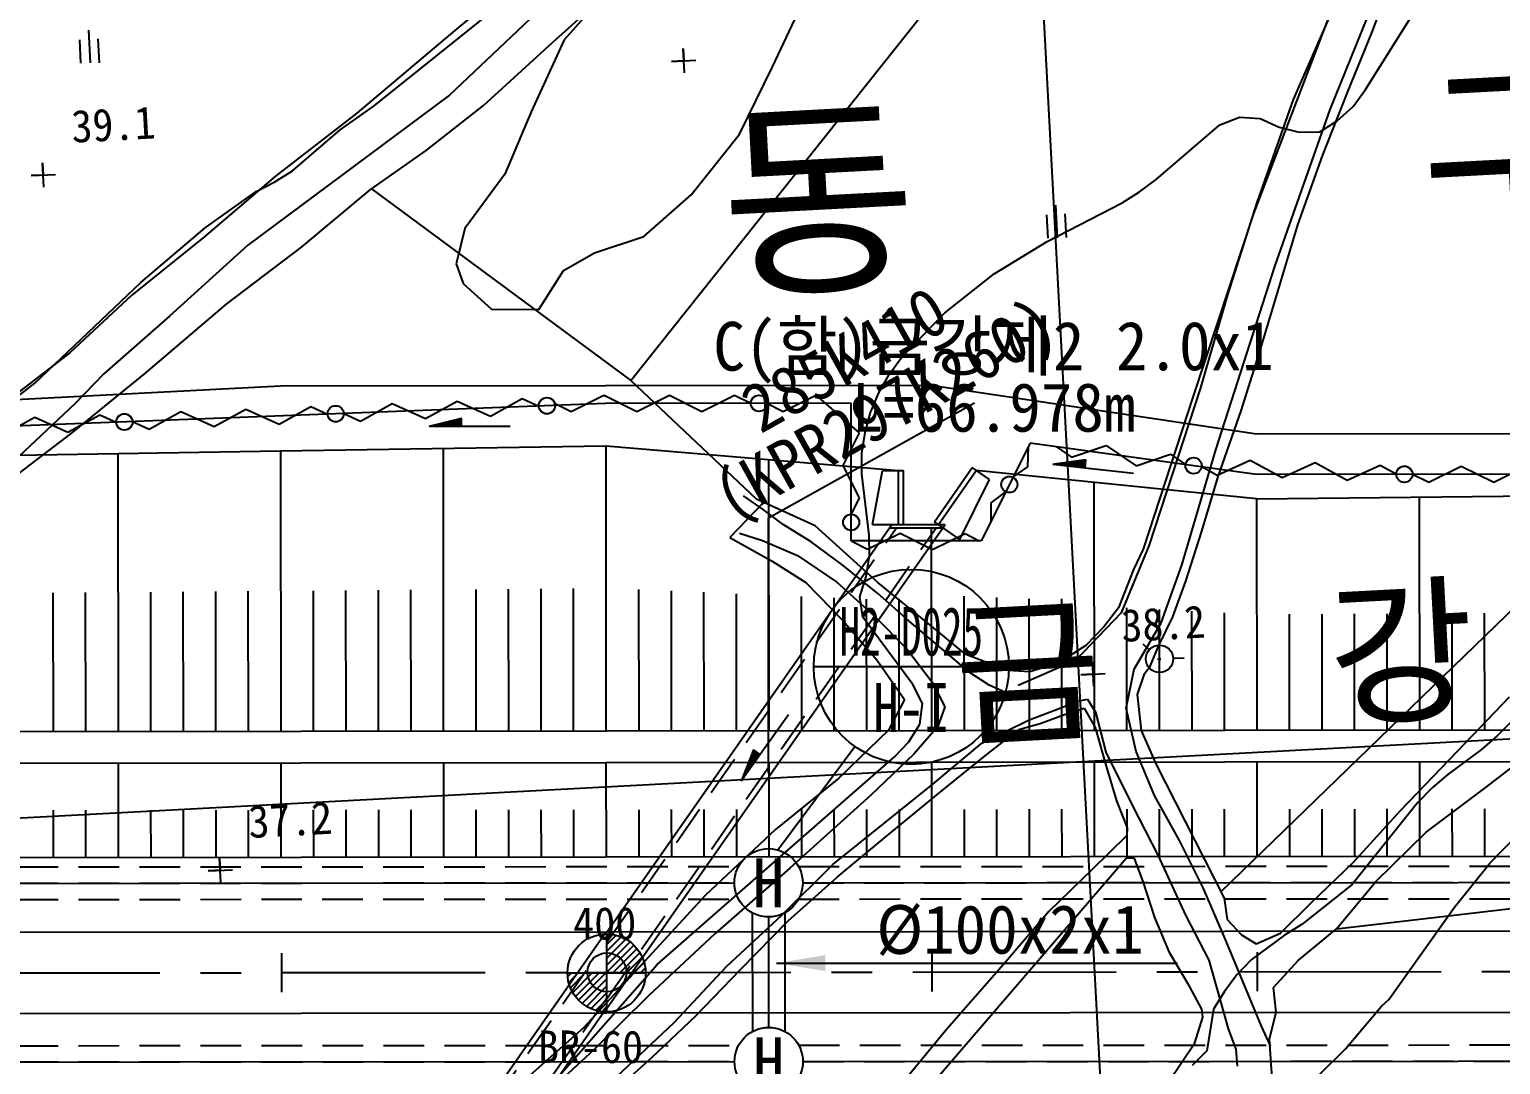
# Model space of a CAD drawing. Header units: millimetres. Extents: x 16742 to 17538, y 1103 to 1809.
# Drawn here: x 16887.5 to 16978, y 1467.8 to 1531.5 of the extents above; entities that cross this region are included whole.
import ezdxf
from ezdxf.enums import TextEntityAlignment as Align
from ezdxf.xclip import XClip

# ---------------------------------------------------------------- set-up
doc = ezdxf.new("R2010")
doc.units = ezdxf.units.MM
doc.header["$LTSCALE"] = 10
doc.header["$MEASUREMENT"] = 0
doc.header["$XCLIPFRAME"] = 2
for name, pattern in [('CENTER', [2, 1.25, -0.25, 0.25, -0.25]), ('DASHED2', [0.375, 0.25, -0.125]), ('HIDDEN', [0.375, 0.25, -0.125])]:
    doc.linetypes.add(name, pattern=pattern)
for name, color, linetype in [('TN-MANH', 4, 'Continuous'), ('TZ-BASE', 253, 'Continuous'), ('TZ-CABL', 4, 'Continuous')]:
    doc.layers.add(name, color=color, linetype=linetype)
doc.styles.add('GR', font='GulimChe.ttf')
doc.styles.get("Standard").update_dxf_attribs({"font": 'GulimChe.ttf'})
doc.linetypes.add('ZIGZAG', pattern='A,0.0001,-0.2,[131,ltypeshp.shx,S=0.2,R=0,X=-0.2,Y=0],-0.4,[131,ltypeshp.shx,S=0.2,R=180,X=0.2,Y=0],-0.2', length=0.8001)
doc.dimstyles.get("Standard").update_dxf_attribs({"dimtxt": 0.18, "dimasz": 0.18, "dimexe": 0.18, "dimexo": 0.0625, "dimgap": 0.09, "dimtad": 0, "dimtih": 1, "dimtoh": 1, "dimdec": 4, "dimzin": 0, "dimdsep": 46, "dimtxsty": 'Standard', "dimcen": 0.09, "dimadec": 0, "dimazin": 0, "dimtfac": 1, "dimtdec": 4, "dimtofl": 0, "dimtmove": 0, "dimatfit": 3, "dimfxl": 0, "dimtolj": 1, "dimtzin": 0, "dimarcsym": 0})

# ---------------------------------------------------------------- blocks, each defined once
blk = doc.blocks.new('JD-FHFGFGH4SFG5')
at = {"layer": 'TZ-BASE'}
for p, q in [((122.886, 133.434), (141.478, -216.426)), ((101.475, 36.503, 37.255), (145.791, 92.262, 37.255)), ((101.512, 64.675, 38), (90.314, 54.058, 38)), ((146.641, 54.406, 38), (152.086, 63.108, 38)), ((101.729, 62.361, 37.056), (97.36, 57.459, 37.056)), ((148.578, 62.084, 38.195), (147.048, 58.012, 38.195)), ((94.67, 61.451, 39.407), (90.009, 57.509, 39.407)), ((85.693, 53.413, 39.019), (93.719, 59.851, 39.019)), ((96.648, 57.305, 37.255), (100.075, 60.396, 37.255)), ((110.18, 55.808, 37.056), (112.324, 60.368, 37.056)), ((144.874, 59.947, 39.829), (142.2, 53.802, 39.829)), ((144.661, 59.65, 37.255), (139.759, 46.788, 37.255)), ((68.115, 58.066, 39.229), (68.222, 56.056, 39.229)), ((144.463, 53.173, 39.808), (146.735, 58.795, 39.808)), ((147.048, 58.012, 38.195), (145.507, 54.235, 38.195)), ((67.559, 57.47, 39.229), (67.636, 56.025, 39.229)), ((68.788, 56.063, 39.229), (68.71, 57.531, 39.229)), ((90.009, 57.509, 39.407), (84.613, 52.948, 39.407)), ((92.408, 53.422, 37.255), (96.648, 57.305, 37.255)), ((97.36, 57.459, 37.056), (95.337, 53.03, 37.056)), ((103.968, 56.145, 36.296), (105.466, 56.225, 36.296)), ((104.717, 56.185, 36.296), (103.968, 56.145, 36.296)), ((104.756, 55.436, 36.296), (104.677, 56.934, 36.296)), ((104.677, 56.934, 36.296), (104.717, 56.185, 36.296)), ((108.145, 51.673, 37.056), (110.18, 55.808, 37.056)), ((145.879, 53.363, 38), (146.641, 54.406, 38)), ((90.314, 54.058, 38), (77.92, 44.83, 38)), ((83.597, 51.937, 39.019), (85.693, 53.413, 39.019)), ((88.884, 50.666, 37.255), (92.408, 53.422, 37.255)), ((142.2, 53.802, 39.829), (139.956, 47.463, 39.829)), ((145.507, 54.235, 38.195), (143.97, 50.331, 38.195)), ((84.613, 52.948, 39.407), (79.612, 49.078, 39.407)), ((95.337, 53.03, 37.056), (93.713, 49.208, 37.056)), ((137.687, 52.239, 38), (138.894, 52.709, 38)), ((138.894, 52.709, 38), (140.164, 52.632, 38)), ((140.164, 52.632, 38), (141.325, 52.086, 38)), ((141.08, 43.578, 39.808), (144.463, 53.173, 39.808)), ((143.828, 51.804, 38), (144.9, 52.48, 38)), ((144.9, 52.48, 38), (145.879, 53.363, 38)), ((80.655, 49.414, 39.019), (83.597, 51.937, 39.019)), ((105.167, 47.925, 37.056), (108.145, 51.673, 37.056)), ((133.764, 48.876, 38), (137.687, 52.239, 38)), ((141.325, 52.086, 38), (142.562, 51.797, 38)), ((142.562, 51.797, 38), (143.828, 51.804, 38)), ((85.431, 48.25, 37.255), (88.884, 50.666, 37.255)), ((65.374, 48.403, 39.082), (65.294, 49.901, 39.082)), ((65.294, 49.901, 39.082), (65.334, 49.152, 39.082)), ((143.97, 50.331, 38.195), (142.447, 46.091, 38.195)), ((64.585, 49.112, 39.082), (66.083, 49.192, 39.082)), ((65.334, 49.152, 39.082), (64.585, 49.112, 39.082)), ((79.612, 49.078, 39.407), (75.198, 45.315, 39.407)), ((79.583, 48.739, 39.019), (80.655, 49.414, 39.019)), ((93.713, 49.208, 37.056), (91.268, 45.86, 37.056)), ((132.738, 48.118, 38), (133.764, 48.876, 38)), ((75.302, 45.91, 39.019), (78.424, 48.144, 39.019)), ((78.424, 48.144, 39.019), (79.583, 48.739, 39.019)), ((81.219, 44.706, 37.255), (85.431, 48.25, 37.255)), ((85.514, 48.308, 37.107), (101.475, 36.503, 37.107)), ((131.667, 47.442, 38), (132.738, 48.118, 38)), ((102.269, 45.362, 37.056), (105.167, 47.925, 37.056)), ((127.072, 45.066, 38), (131.667, 47.442, 38)), ((127.581, 47.302, 37.879), (127.687, 45.292, 37.879)), ((139.956, 47.463, 39.829), (138.151, 41.774, 39.829)), ((127.024, 46.706, 37.879), (127.101, 45.261, 37.879)), ((128.253, 45.3, 37.879), (128.175, 46.768, 37.879)), ((139.759, 46.788, 37.255), (136.02, 35.491, 37.255)), ((75.198, 45.315, 39.407), (70.776, 41.763, 39.407)), ((71.337, 42.545, 39.019), (75.302, 45.91, 39.019)), ((91.268, 45.86, 37.056), (90.72, 43.684, 37.056)), ((99.225, 44.355, 37.056), (102.269, 45.362, 37.056)), ((142.447, 46.091, 38.195), (141.365, 42.458, 38.195)), ((77.92, 44.83, 38), (73.108, 40.461, 38)), ((76.625, 41.232, 37.255), (81.219, 44.706, 37.255)), ((97.325, 43.267, 37.056), (99.225, 44.355, 37.056)), ((123.813, 43.08, 38), (127.072, 45.066, 38)), ((90.72, 43.684, 37.056), (91.147, 42.476, 37.056)), ((137.426, 32.242, 39.808), (141.08, 43.578, 39.808)), ((699.423, 43.352), (-0.006, 6.182)), ((64.822, 36.335, 39.019), (71.337, 42.545, 39.019)), ((95.813, 40.885, 37.056), (97.325, 43.267, 37.056)), ((120.782, 40.681, 38), (123.813, 43.08, 38)), ((70.776, 41.763, 39.407), (66.986, 38.236, 39.407)), ((91.147, 42.476, 37.056), (92.898, 40.898, 37.056)), ((138.151, 41.774, 39.829), (136.476, 36.006, 39.829)), ((141.365, 42.458, 38.195), (140.094, 38.227, 38.195)), ((71.639, 36.982, 37.255), (76.625, 41.232, 37.255)), ((92.898, 40.898, 37.056), (95.813, 40.885, 37.056)), ((73.108, 40.461, 38), (69.065, 36.923, 38)), ((118.102, 37.915, 38), (120.782, 40.681, 38)), ((66.986, 38.236, 39.407), (62.066, 34.453, 39.407)), ((140.094, 38.227, 38.195), (138.968, 34.635, 38.195)), ((117.341, 36.871, 38), (118.102, 37.915, 38)), ((63.798, 35.535, 39.019), (64.822, 36.335, 39.019)), ((67.137, 33.3, 37.255), (71.639, 36.982, 37.255)), ((69.065, 36.923, 38), (67.279, 35.08, 38)), ((109.194, 29.204, 37.255), (101.475, 36.503, 37.255)), ((116.709, 35.749, 38), (117.341, 36.871, 38)), ((176.521, 36.613, 39.019), (154.744, 14.643, 39.019)), ((92.828, 34.324), (94.788, 35.4)), ((94.788, 35.4), (95.807, 34.939)), ((97.804, 34.595), (99.803, 35.597)), ((99.803, 35.597), (99.906, 35.546)), ((99.835, 35.597), (101.836, 34.598)), ((101.836, 34.598), (103.835, 35.6)), ((103.835, 35.6), (105.836, 34.602)), ((105.836, 34.602), (107.835, 35.604)), ((107.835, 35.604), (108.836, 35.105)), ((110.836, 34.607), (112.835, 35.609)), ((112.835, 35.609), (115.508, 33.282)), ((116.207, 34.546, 38), (116.709, 35.749, 38)), ((136.02, 35.491, 37.255), (132.966, 26.122, 37.255)), ((136.476, 36.006, 39.829), (134.78, 30.787, 39.829)), ((99.906, 35.097), (19.907, 32.021)), ((67.279, 35.08, 38), (41.943, 11.239, 38)), ((66.848, 33.325), (68.808, 34.402)), ((68.808, 34.402), (69.826, 33.94)), ((71.844, 33.517), (73.804, 34.594)), ((73.804, 34.594), (75.841, 33.671)), ((75.841, 33.671), (77.801, 34.747)), ((77.801, 34.747), (79.838, 33.825)), ((79.838, 33.825), (81.798, 34.901)), ((81.798, 34.901), (82.817, 34.44)), ((83.816, 34.478), (84.834, 34.017)), ((84.834, 34.017), (86.794, 35.093)), ((86.794, 35.093), (88.831, 34.171)), ((88.831, 34.171), (90.791, 35.247)), ((90.791, 35.247), (92.828, 34.324)), ((96.804, 35.094), (97.804, 34.595)), ((115.006, 35.111), (99.938, 35.097)), ((109.836, 35.106), (110.836, 34.607)), ((115.014, 26.644), (115.006, 35.111)), ((115.876, 33.309, 38), (116.207, 34.546, 38)), ((138.968, 34.635, 38.195), (137.563, 30.61, 38.195)), ((62.851, 33.172), (64.811, 34.248)), ((64.811, 34.248), (66.848, 33.325)), ((70.825, 33.979), (71.844, 33.517)), ((91.053, 34.174), (89.053, 33.672)), ((91.053, 33.674), (89.056, 33.672)), ((91.053, 33.687), (89.106, 33.685)), ((91.053, 33.699), (89.156, 33.698)), ((91.053, 33.712), (89.205, 33.71)), ((91.053, 33.724), (89.255, 33.723)), ((91.053, 33.737), (89.305, 33.735)), ((91.053, 33.749), (89.355, 33.748)), ((91.053, 33.762), (89.405, 33.76)), ((91.053, 33.774), (89.455, 33.773)), ((91.053, 33.787), (89.505, 33.785)), ((91.053, 33.799), (89.555, 33.798)), ((91.053, 33.812), (89.605, 33.81)), ((91.053, 33.824), (89.655, 33.823)), ((91.053, 33.837), (89.705, 33.836)), ((91.053, 33.849), (89.755, 33.848)), ((91.053, 33.862), (89.805, 33.861)), ((91.053, 33.874), (89.855, 33.873)), ((91.053, 33.887), (89.905, 33.886)), ((91.053, 33.899), (89.955, 33.898)), ((91.053, 33.912), (90.005, 33.911)), ((91.053, 33.924), (90.055, 33.923)), ((91.053, 33.937), (90.105, 33.936)), ((91.053, 33.949), (90.155, 33.948)), ((91.053, 33.962), (90.205, 33.961)), ((91.053, 33.974), (90.255, 33.974)), ((91.053, 33.987), (90.305, 33.986)), ((91.053, 33.999), (90.355, 33.999)), ((91.053, 34.012), (90.405, 34.011)), ((91.053, 34.024), (90.455, 34.024)), ((91.053, 34.037), (90.505, 34.036)), ((91.053, 34.049), (90.555, 34.049)), ((91.053, 34.062), (90.605, 34.061)), ((91.053, 34.074), (90.655, 34.074)), ((91.053, 34.087), (90.705, 34.087)), ((91.053, 34.099), (90.755, 34.099)), ((91.053, 34.112), (90.805, 34.112)), ((91.053, 34.124), (90.855, 34.124)), ((91.053, 34.137), (90.905, 34.137)), ((91.053, 34.149), (90.955, 34.149)), ((91.053, 34.162), (91.005, 34.162)), ((91.053, 33.674), (91.053, 34.174)), ((94.053, 33.677), (91.053, 33.674)), ((62.709, 29.917, 37.255), (67.137, 33.3, 37.255)), ((115.508, 33.282), (114.51, 31.281)), ((115.672, 32.034, 38), (115.876, 33.309, 38)), ((126.009, 32.656), (123.014, 26.651)), ((139.936, 30.734), (126.009, 32.656)), ((59.92, 31.859), (79.92, 32.178)), ((69.92, 32.018), (69.936, 14.928)), ((79.92, 32.178), (99.919, 32.497)), ((79.92, 32.178), (79.936, 14.938)), ((89.919, 32.337), (89.936, 14.947)), ((99.919, 32.497), (99.936, 14.957)), ((99.94, 32.497), (117.93, 30.976)), ((115.679, 30.767, 38), (115.672, 32.034, 38)), ((125.873, 31.202), (125.907, 32.451)), ((127.645, 32.43), (128.568, 31.798)), ((128.568, 31.798), (130.686, 32.516)), ((130.686, 32.516), (132.53, 31.252)), ((132.53, 31.252), (134.648, 31.969)), ((134.648, 31.969), (135.57, 31.337)), ((135.339, 25.148, 39.808), (137.426, 32.242, 39.808)), ((109.935, 31.652), (109.951, 14.966)), ((114.51, 31.281), (115.512, 29.282)), ((116.123, 26.983, 38), (115.679, 30.767, 38)), ((139.937, 29.234), (122.703, 30.981)), ((124.961, 30.555), (125.873, 31.202)), ((129.448, 31.621), (127.404, 31.351)), ((129.391, 31.125), (127.406, 31.351)), ((129.392, 31.137), (127.457, 31.358)), ((129.394, 31.15), (127.508, 31.364)), ((129.395, 31.162), (127.559, 31.371)), ((129.397, 31.175), (127.61, 31.378)), ((129.398, 31.187), (127.662, 31.385)), ((129.4, 31.2), (127.713, 31.392)), ((129.401, 31.212), (127.764, 31.398)), ((129.402, 31.224), (127.815, 31.405)), ((129.404, 31.237), (127.866, 31.412)), ((129.405, 31.249), (127.917, 31.419)), ((129.407, 31.262), (127.968, 31.425)), ((129.408, 31.274), (128.019, 31.432)), ((129.409, 31.286), (128.07, 31.439)), ((129.411, 31.299), (128.121, 31.446)), ((129.412, 31.311), (128.172, 31.452)), ((129.414, 31.324), (128.224, 31.459)), ((129.415, 31.336), (128.275, 31.466)), ((129.416, 31.349), (128.326, 31.473)), ((129.418, 31.361), (128.377, 31.48)), ((129.419, 31.373), (128.428, 31.486)), ((129.421, 31.386), (128.479, 31.493)), ((129.422, 31.398), (128.53, 31.5)), ((129.424, 31.411), (128.581, 31.507)), ((129.425, 31.423), (128.632, 31.513)), ((129.426, 31.436), (128.683, 31.52)), ((129.428, 31.448), (128.734, 31.527)), ((129.429, 31.46), (128.786, 31.534)), ((129.431, 31.473), (128.837, 31.54)), ((129.432, 31.485), (128.888, 31.547)), ((129.433, 31.498), (128.939, 31.554)), ((129.435, 31.51), (128.99, 31.561)), ((129.436, 31.522), (129.041, 31.567)), ((129.438, 31.535), (129.092, 31.574)), ((129.439, 31.547), (129.143, 31.581)), ((129.441, 31.56), (129.194, 31.588)), ((129.442, 31.572), (129.245, 31.595)), ((129.443, 31.585), (129.297, 31.601)), ((129.445, 31.597), (129.348, 31.608)), ((129.391, 31.124), (129.448, 31.621)), ((132.372, 30.785), (129.391, 31.124)), ((129.446, 31.609), (129.399, 31.615)), ((134.78, 30.787, 39.829), (133.307, 26.336, 39.829)), ((136.538, 31.232), (137.518, 30.693)), ((137.518, 30.693), (139.556, 31.614)), ((139.556, 31.614), (141.515, 30.537)), ((180.333, 30.772), (139.936, 30.734)), ((141.515, 30.537), (143.553, 31.458)), ((143.553, 31.458), (145.512, 30.38)), ((145.512, 30.38), (147.55, 31.301)), ((147.55, 31.301), (148.529, 30.762)), ((150.529, 30.244), (152.528, 31.246)), ((152.528, 31.246), (154.529, 30.248)), ((154.529, 30.248), (156.528, 31.25)), ((129.936, 30.248), (129.951, 14.985)), ((137.563, 30.61, 38.195), (136.555, 27.234, 38.195)), ((149.529, 30.743), (150.529, 30.244)), ((109.624, 29.009, 37.107), (107.555, 26.859, 37.107)), ((109.607, 28.576, 39.829), (108.392, 29.415, 39.829)), ((112.806, 27.571, 37.255), (109.194, 29.204, 37.255)), ((115.512, 29.282), (115.013, 28.282)), ((123.621, 28.988), (124.515, 29.66)), ((123.622, 27.87), (123.621, 28.988)), ((139.937, 29.234), (159.937, 29.453)), ((139.937, 29.234), (139.951, 14.994)), ((149.937, 29.344), (149.951, 15.004)), ((110.826, 27.652, 39.829), (109.607, 28.576, 39.829)), ((112.558, 26.579, 39.829), (110.826, 27.652, 39.829)), ((116.659, 24.09, 37.255), (112.806, 27.571, 37.255)), ((119.939, 27.448), (119.951, 14.976)), ((136.555, 27.234, 38.195), (135.577, 24.155, 38.195)), ((107.555, 26.859, 37.107), (110.146, 25.398, 37.107)), ((108.144, 27.124, 37.592), (109.555, 26.673, 37.592)), ((109.555, 26.673, 37.592), (111.704, 25.743, 37.592)), ((114.515, 25.135, 39.829), (112.558, 26.579, 39.829)), ((123.014, 26.651), (115.014, 26.644)), ((115.014, 26.644), (116.011, 26.136)), ((116.011, 26.136), (118.018, 27.121)), ((116.131, 25.716, 38), (116.123, 26.983, 38)), ((118.018, 27.121), (120.01, 26.106)), ((120.01, 26.106), (122.018, 27.091)), ((122.018, 27.091), (122.881, 26.651)), ((133.307, 26.336, 39.829), (131.61, 22.214, 39.829)), ((110.146, 25.398, 37.107), (112.225, 24.085, 37.107)), ((111.704, 25.743, 37.592), (114.133, 24.107, 37.592)), ((115.927, 24.441, 38), (116.131, 25.716, 38)), ((132.966, 26.122, 37.255), (132.382, 24.875, 37.255)), ((116.653, 23.403, 39.829), (114.515, 25.135, 39.829)), ((115.553, 23.202, 38), (115.927, 24.441, 38)), ((132.382, 24.875, 37.255), (131.46, 22.516, 37.255)), ((134.084, 21.593, 39.808), (135.339, 25.148, 39.808)), ((75.928, 23.524), (75.936, 14.934)), ((77.919, 23.541), (77.928, 14.936)), ((81.928, 23.575), (81.936, 14.94)), ((83.928, 23.592), (83.936, 14.942)), ((85.928, 23.609), (85.936, 14.943)), ((87.919, 23.625), (87.928, 14.945)), ((91.928, 23.659), (91.936, 14.949)), ((93.928, 23.676), (93.936, 14.951)), ((95.928, 23.693), (95.936, 14.953)), ((97.919, 23.71), (97.928, 14.955)), ((101.942, 23.643), (101.951, 14.959)), ((103.943, 23.56), (103.951, 14.96)), ((112.225, 24.085, 37.107), (114.513, 21.725, 37.107)), ((114.133, 24.107, 37.592), (116.41, 22.042, 37.592)), ((120.411, 21.027, 37.255), (116.659, 24.09, 37.255)), ((135.577, 24.155, 38.195), (134.776, 21.97, 38.195)), ((65.928, 23.44), (65.936, 14.925)), ((67.919, 23.456), (67.928, 14.927)), ((71.928, 23.49), (71.936, 14.93)), ((73.928, 23.507), (73.936, 14.932)), ((105.943, 23.476), (105.951, 14.962)), ((107.943, 23.393), (107.951, 14.964)), ((111.943, 23.225), (111.951, 14.968)), ((113.943, 23.142), (113.951, 14.97)), ((115.729, 21.942, 38), (115.553, 23.202, 38)), ((115.943, 23.058), (115.951, 14.972)), ((118.578, 21.704, 39.829), (116.653, 23.403, 39.829)), ((117.943, 23.06), (117.951, 14.974)), ((121.943, 23.235), (121.951, 14.977)), ((123.943, 23.151), (123.951, 14.979)), ((125.943, 23.068), (125.951, 14.981)), ((127.943, 23.07), (127.951, 14.983)), ((137.747, 5.044, 38.259), (156.6, 23.331, 38.259)), ((114.513, 21.725, 37.107), (116.593, 19.315, 37.107)), ((118.806, 17.797, 38), (115.729, 21.942, 38)), ((116.41, 22.042, 37.592), (118.433, 20.009, 37.592)), ((131.61, 22.214, 39.829), (128.811, 19.275, 39.829)), ((131.46, 22.516, 37.255), (130.576, 21.383, 37.255)), ((131.944, 22.516), (131.951, 14.987)), ((134.776, 21.97, 38.195), (133.916, 20.205, 38.195)), ((133.944, 22.416), (133.951, 14.989)), ((135.944, 22.315), (135.951, 14.991)), ((137.944, 22.215), (137.951, 14.992)), ((141.944, 22.126), (141.951, 14.996)), ((143.944, 22.138), (143.951, 14.998)), ((145.944, 22.15), (145.951, 15)), ((147.944, 22.162), (147.951, 15.002)), ((151.944, 22.186), (151.951, 15.006)), ((153.944, 22.198), (153.951, 15.008)), ((120.587, 20.009, 39.829), (118.578, 21.704, 39.829)), ((122.07, 19.656, 37.255), (120.411, 21.027, 37.255)), ((130.576, 21.383, 37.255), (129.439, 20.198, 37.255)), ((132.422, 18.74, 39.808), (134.084, 21.593, 39.808)), ((118.433, 20.009, 37.592), (119.992, 17.958, 37.592)), ((122.335, 18.514, 39.829), (120.587, 20.009, 39.829)), ((129.439, 20.198, 37.255), (127.75, 19.118, 37.255)), ((132.949, 20.304, 38.66), (133.34, 19.935, 38.66)), ((133.916, 20.205, 38.195), (133.336, 18.83, 38.195)), ((116.593, 19.315, 37.107), (118.292, 16.89, 37.107)), ((124.643, 18.659, 37.255), (122.07, 19.656, 37.255)), ((128.811, 19.275, 39.829), (125.28, 17.743, 39.829)), ((127.75, 19.118, 37.255), (125.997, 18.585, 37.255)), ((129.928, 17.693, 38.195), (129.849, 19.191, 38.195)), ((129.849, 19.191, 38.195), (129.888, 18.442, 38.195)), ((133.858, 19.379, 38.66), (134.062, 19.367, 38.66)), ((133.967, 19.453, 38.66), (133.975, 19.295, 38.66)), ((134.806, 19.426, 38.66), (135.483, 19.443, 38.66)), ((123.506, 17.758, 39.829), (122.335, 18.514, 39.829)), ((125.997, 18.585, 37.255), (124.643, 18.659, 37.255)), ((129.139, 18.402, 38.195), (130.637, 18.482, 38.195)), ((129.888, 18.442, 38.195), (129.139, 18.402, 38.195)), ((131.924, 16.355, 39.808), (132.422, 18.74, 39.808)), ((133.016, 18.395, 38.195), (132.598, 17.197, 38.195)), ((133.336, 18.83, 38.195), (133.016, 18.395, 38.195)), ((119.4, 16.637, 38), (118.806, 17.797, 38)), ((119.992, 17.958, 37.592), (120.77, 16.426, 37.592)), ((124.366, 17.369, 39.829), (123.506, 17.758, 39.829)), ((132.598, 17.197, 38.195), (132.854, 14.968, 38.195)), ((118.292, 16.89, 37.107), (117.311, 14.993, 37.107)), ((119.239, 15.364, 38), (119.4, 16.637, 38)), ((120.77, 16.426, 37.592), (120.352, 15.226, 37.592)), ((125.913, 15.613, 39.808), (129.035, 16.791, 39.808)), ((128.127, 15.966, 38.027), (129.337, 16.351, 38.027)), ((129.035, 16.791, 39.808), (129.537, 16.896, 39.808)), ((129.337, 16.351, 38.027), (130.017, 15.153, 38.027)), ((129.537, 16.896, 39.808), (130.033, 16.112, 39.808)), ((132.536, 13.676, 39.808), (131.924, 16.355, 39.808)), ((152.289, 13.702, 38.195), (155.495, 17.038, 38.195)), ((111.159, 15.933), (109.418, 13.49)), ((123.054, 14.192, 39.808), (125.913, 15.613, 39.808)), ((125.375, 15.055, 38.027), (126.629, 15.4, 38.027)), ((126.629, 15.4, 38.027), (128.127, 15.966, 38.027)), ((130.033, 16.112, 39.808), (130.678, 13.646, 39.808)), ((0.51, 14.863), (99.925, 14.957)), ((99.957, 14.957), (243.488, 15.092)), ((117.311, 14.993, 37.107), (114.259, 12.044, 37.107)), ((118.564, 14.282, 38), (119.239, 15.364, 38)), ((120.352, 15.226, 37.592), (118.856, 13.521, 37.592)), ((123.161, 13.364, 38.027), (125.046, 14.831, 38.027)), ((125.046, 14.831, 38.027), (125.375, 15.055, 38.027)), ((130.017, 15.153, 38.027), (130.702, 12.772, 38.027)), ((132.854, 14.968, 38.195), (133.736, 12.933, 38.195)), ((154.744, 14.643, 39.019), (153.764, 13.802, 39.019)), ((109.011, 13.78), (108.258, 11.861)), ((109.306, 13.57), (108.466, 12.391)), ((109.296, 13.578), (108.485, 12.439)), ((109.286, 13.585), (108.503, 12.487)), ((109.275, 13.592), (108.522, 12.535)), ((109.265, 13.599), (108.541, 12.583)), ((109.255, 13.607), (108.56, 12.631)), ((109.245, 13.614), (108.579, 12.679)), ((109.235, 13.621), (108.598, 12.727)), ((109.224, 13.628), (108.616, 12.775)), ((109.214, 13.636), (108.635, 12.823)), ((109.204, 13.643), (108.654, 12.871)), ((109.194, 13.65), (108.673, 12.919)), ((109.184, 13.657), (108.692, 12.967)), ((109.174, 13.665), (108.711, 13.015)), ((109.163, 13.672), (108.729, 13.063)), ((109.153, 13.679), (108.748, 13.111)), ((109.143, 13.686), (108.767, 13.159)), ((109.133, 13.694), (108.786, 13.207)), ((109.123, 13.701), (108.805, 13.255)), ((109.112, 13.708), (108.824, 13.303)), ((109.102, 13.715), (108.842, 13.351)), ((109.092, 13.723), (108.861, 13.399)), ((109.082, 13.73), (108.88, 13.447)), ((109.072, 13.737), (108.899, 13.495)), ((109.062, 13.744), (108.918, 13.543)), ((109.051, 13.752), (108.937, 13.591)), ((109.041, 13.759), (108.955, 13.639)), ((109.031, 13.766), (108.974, 13.687)), ((109.021, 13.773), (108.993, 13.735)), ((109.418, 13.49), (109.011, 13.78)), ((117.671, 13.36, 38), (118.564, 14.282, 38)), ((120.027, 11.666, 39.808), (123.054, 14.192, 39.808)), ((130.678, 13.646, 39.808), (132.285, 10.372, 39.808)), ((133.655, 10.974, 39.808), (132.536, 13.676, 39.808)), ((148.8, 10.06, 38.195), (152.289, 13.702, 38.195)), ((153.764, 13.802, 39.019), (151.711, 12.286, 39.019)), ((154.065, 11.491, 40.327), (157.755, 14.339, 40.327)), ((0.512, 12.913), (99.927, 13.007)), ((69.938, 12.978), (69.943, 7.168)), ((79.938, 12.988), (79.943, 7.178)), ((89.938, 12.997), (89.943, 7.187)), ((99.938, 13.007), (99.943, 7.197)), ((99.959, 13.007), (244.611, 13.143)), ((103.093, 0.583, 38), (117.671, 13.36, 38)), ((109.418, 13.49), (108.258, 11.864)), ((109.408, 13.498), (108.277, 11.912)), ((109.398, 13.505), (108.296, 11.96)), ((109.387, 13.512), (108.315, 12.007)), ((109.377, 13.52), (108.334, 12.055)), ((109.367, 13.527), (108.353, 12.103)), ((109.357, 13.534), (108.371, 12.151)), ((109.347, 13.541), (108.39, 12.199)), ((109.336, 13.549), (108.409, 12.247)), ((109.326, 13.556), (108.428, 12.295)), ((109.316, 13.563), (108.447, 12.343)), ((109.952, 13.016), (109.958, 7.206)), ((118.856, 13.521, 37.592), (116.211, 10.967, 37.592)), ((119.952, 13.026), (119.958, 7.216)), ((120.378, 11.101, 38.027), (123.161, 13.364, 38.027)), ((129.952, 13.035), (129.958, 7.225)), ((130.702, 12.772, 38.027), (131.334, 10.643, 38.027)), ((133.736, 12.933, 38.195), (137.946, 4.651, 38.195)), ((139.952, 13.044), (139.958, 7.234)), ((149.952, 13.054), (149.958, 7.244)), ((114.259, 12.044, 37.107), (110.37, 8.893, 37.107)), ((151.711, 12.286, 39.019), (150.731, 11.445, 39.019)), ((116.211, 10.967, 37.592), (111.232, 6.506, 37.592)), ((116.941, 8.263, 38.027), (120.378, 11.101, 38.027)), ((116.997, 9.224, 39.808), (120.027, 11.666, 39.808)), ((135.2, 8.205, 39.808), (133.655, 10.974, 39.808)), ((150.731, 11.445, 39.019), (149.838, 10.523, 39.019)), ((150.372, 8.728, 40.327), (154.065, 11.491, 40.327)), ((65.94, 10.07), (65.943, 7.165)), ((67.94, 10.072), (67.943, 7.167)), ((71.94, 10.075), (71.943, 7.17)), ((73.94, 10.077), (73.943, 7.172)), ((75.94, 10.079), (75.943, 7.174)), ((77.94, 10.081), (77.943, 7.176)), ((81.94, 10.085), (81.943, 7.18)), ((83.94, 10.087), (83.943, 7.182)), ((85.94, 10.088), (85.943, 7.183)), ((87.94, 10.09), (87.943, 7.185)), ((91.94, 10.094), (91.943, 7.189)), ((93.94, 10.096), (93.943, 7.191)), ((95.94, 10.098), (95.943, 7.193)), ((97.94, 10.1), (97.943, 7.195)), ((101.955, 10.104), (101.958, 7.199)), ((103.955, 10.105), (103.958, 7.2)), ((105.955, 10.107), (105.958, 7.202)), ((107.955, 10.109), (107.958, 7.204)), ((111.955, 10.113), (111.958, 7.208)), ((113.955, 10.115), (113.958, 7.21)), ((115.955, 10.117), (115.958, 7.212)), ((117.955, 10.119), (117.958, 7.214)), ((121.955, 10.122), (121.958, 7.217)), ((123.955, 10.124), (123.958, 7.219)), ((125.955, 10.126), (125.958, 7.221)), ((127.955, 10.128), (127.958, 7.223)), ((131.334, 10.643, 38.027), (131.991, 8.979, 38.027)), ((131.955, 10.132), (131.958, 7.227)), ((132.285, 10.372, 39.808), (133.885, 7.266, 39.808)), ((133.955, 10.134), (133.958, 7.229)), ((135.955, 10.136), (135.958, 7.231)), ((137.955, 10.137), (137.958, 7.232)), ((141.955, 10.141), (141.958, 7.236)), ((143.955, 10.143), (143.958, 7.238)), ((149.838, 10.523, 39.019), (145.81, 5.508, 39.019)), ((145.884, 6.863, 38.195), (148.8, 10.06, 38.195)), ((145.955, 10.145), (145.958, 7.24)), ((147.955, 10.147), (147.958, 7.242)), ((151.955, 10.151), (151.958, 7.246)), ((153.955, 10.153), (153.958, 7.248)), ((154.291, 6.812, 40.158), (157.741, 10.368, 40.158)), ((113.884, 6.736, 39.808), (116.997, 9.224, 39.808)), ((110.37, 8.893, 37.107), (106.052, 4.838, 37.107)), ((114.159, 5.958, 38.027), (116.941, 8.263, 38.027)), ((131.967, 8.514, 38.027), (129.811, 6.402, 38.027)), ((131.991, 8.979, 38.027), (131.967, 8.514, 38.027)), ((136.667, 5.263, 39.808), (135.2, 8.205, 39.808)), ((147.281, 5.693, 40.327), (150.372, 8.728, 40.327)), ((99.964, 7.197), (247.958, 7.336)), ((133.885, 7.266, 39.808), (135.592, 3.574, 39.808)), ((144.862, 2.768, 40.137), (185.104, 7.474, 40.137)), ((0.517, 7.103), (99.932, 7.197)), ((75.468, 6.333, 37.204), (76.966, 6.412, 37.204)), ((76.217, 6.372, 37.204), (75.468, 6.333, 37.204)), ((76.256, 5.624, 37.204), (76.177, 7.121, 37.204)), ((76.177, 7.121, 37.204), (76.217, 6.372, 37.204)), ((111.232, 6.506, 37.592), (106.659, 2.483, 37.592)), ((110.754, 3.615, 39.808), (113.884, 6.736, 39.808)), ((131.937, 7.119, 38.259), (120.182, -6.561, 38.259)), ((129.811, 6.402, 38.027), (127.166, 3.849, 38.027)), ((132.444, 7.097, 38.259), (131.937, 7.119, 38.259)), ((132.964, 5.681, 38.259), (132.444, 7.097, 38.259)), ((143.279, 4.353, 38.195), (145.884, 6.863, 38.195)), ((152.116, 4.108, 40.158), (154.291, 6.812, 40.158)), ((111.14, 3.263, 38.027), (114.159, 5.958, 38.027)), ((133.685, 3.471, 38.259), (132.964, 5.681, 38.259)), ((145.81, 5.508, 39.019), (142.739, 3.065, 39.019)), ((144.862, 2.768, 40.327), (147.281, 5.693, 40.327)), ((106.052, 4.838, 37.107), (98.558, -3.311, 37.107)), ((138.061, 2.023, 39.808), (136.667, 5.263, 39.808)), ((137.946, 4.651, 38.195), (138.124, 3.349, 38.195)), ((127.166, 3.849, 38.027), (124.38, 0.572, 38.027)), ((141.409, 2.506, 38.195), (143.279, 4.353, 38.195)), ((148.073, -1.583, 40.158), (152.116, 4.108, 40.158)), ((99.968, 2.595), (299.961, 2.779)), ((107.371, 0.483, 39.808), (110.754, 3.615, 39.808)), ((108.216, 0.277, 38.027), (111.14, 3.263, 38.027)), ((134.615, 1.269, 38.259), (133.685, 3.471, 38.259)), ((135.592, 3.574, 39.808), (137.009, 0.842, 39.808)), ((138.124, 3.349, 38.195), (139.005, 2.412, 38.195)), ((142.739, 3.065, 39.019), (141.667, 2.39, 39.019)), ((142.489, 0.817, 40.327), (144.862, 2.768, 40.327)), ((-0.002, 2.503), (99.936, 2.595)), ((99.967, 2.458), (99.973, -2.342)), ((99.968, 2.217), (100.197, 2.447)), ((99.968, 1.793), (100.559, 2.385)), ((99.969, 1.369), (100.878, 2.28)), ((99.969, 0.944), (101.163, 2.141)), ((99.969, 0.52), (101.418, 1.972)), ((106.659, 2.483, 37.592), (102.543, -1.353, 37.592)), ((139.226, -0.761, 39.808), (138.061, 2.023, 39.808)), ((139.005, 2.412, 38.195), (139.914, 1.856, 38.195)), ((141.667, 2.39, 39.019), (139.615, 0.873, 39.019)), ((139.914, 1.856, 38.195), (141.409, 2.506, 38.195)), ((80.001, -1.123), (79.999, 1.277)), ((99.97, 0.096), (101.646, 1.776)), ((100.357, 0.059), (101.848, 1.553)), ((100.781, 0.059), (102.022, 1.303)), ((101.205, 0.059), (102.167, 1.024)), ((120.001, -1.086), (119.999, 1.314)), ((135.837, -0.795, 38.259), (134.615, 1.269, 38.259)), ((140.001, -1.067), (139.999, 1.333)), ((93.752, -10.003, 38), (103.093, 0.583, 38)), ((97.57, 0.056), (102.37, 0.061)), ((97.581, -0.174), (97.811, 0.056)), ((97.645, -0.536), (98.235, 0.056)), ((97.75, -0.854), (98.659, 0.057)), ((97.89, -1.139), (99.084, 0.057)), ((98.059, -1.394), (99.508, 0.058)), ((98.256, -1.622), (99.932, 0.058)), ((101.629, 0.06), (102.279, 0.711)), ((102.054, 0.06), (102.351, 0.359)), ((104.127, -2.981, 39.808), (107.371, 0.483, 39.808)), ((105.455, -2.576, 38.027), (108.216, 0.277, 38.027)), ((124.38, 0.572, 38.027), (120.904, -3.407, 38.027)), ((137.009, 0.842, 39.808), (137.942, -2.501, 39.808)), ((139.615, 0.873, 39.019), (138.722, -0.049, 39.019)), ((140.991, -0.847, 40.327), (142.489, 0.817, 40.327)), ((98.479, -1.823), (99.97, -0.328)), ((98.73, -1.996), (99.971, -0.753)), ((136.566, -2.16, 38.259), (135.837, -0.795, 38.259)), ((138.722, -0.049, 39.019), (137.96, -1.092, 39.019)), ((140.251, -3.213, 39.808), (139.226, -0.761, 39.808)), ((141.135, -2.361, 40.327), (140.991, -0.847, 40.327)), ((99.009, -2.141), (99.971, -1.177)), ((102.543, -1.353, 37.592), (99.208, -4.652, 37.592)), ((99.322, -2.253), (99.972, -1.601)), ((137.96, -1.092, 39.019), (137.284, -2.174, 39.019)), ((147.624, -1.981, 40.158), (148.073, -1.583, 40.158)), ((0.002, -2.497), (99.94, -2.405)), ((99.675, -2.324), (99.972, -2.025)), ((99.972, -2.405), (299.966, -2.221)), ((102.768, -5.131, 38.027), (105.455, -2.576, 38.027)), ((136.141, -4.246, 38.259), (136.628, -2.665, 38.259)), ((136.628, -2.665, 38.259), (136.566, -2.16, 38.259)), ((137.284, -2.174, 39.019), (136.877, -4.724, 39.019)), ((137.942, -2.501, 39.808), (138.188, -3.378, 39.808)), ((140.736, -4.024, 40.327), (141.135, -2.361, 40.327)), ((145.404, -4.602, 40.158), (147.624, -1.981, 40.158)), ((98.558, -3.311, 37.107), (95.089, -6.403, 37.107)), ((100.258, -6.638, 39.808), (104.127, -2.981, 39.808)), ((120.904, -3.407, 38.027), (117.717, -7.249, 38.027)), ((138.188, -3.378, 39.808), (138.659, -4.627, 39.808)), ((140.805, -4.416, 39.808), (140.251, -3.213, 39.808)), ((134.504, -6.676, 38.259), (136.141, -4.246, 38.259)), ((141.137, -9.964, 40.327), (140.736, -4.024, 40.327)), ((99.208, -4.652, 37.592), (95.906, -7.696, 37.592)), ((99.79, -7.824, 38.027), (102.768, -5.131, 38.027)), ((136.877, -4.724, 39.019), (135.984, -5.646, 39.019)), ((138.659, -4.627, 39.808), (138.743, -5.68, 39.808)), ((142.151, -7.812, 40.158), (145.404, -4.602, 40.158))]:
    blk.add_line(p, q, dxfattribs=at)
at = {"layer": 'TZ-BASE', "ltscale": 10}
for p, q in [((79.916, 36.178), (99.905, 36.197)), ((99.937, 36.197), (119.931, 36.216)), ((119.931, 36.216), (139.933, 33.234)), ((59.917, 35.159), (79.916, 36.178)), ((139.933, 33.234), (159.933, 33.253))]:
    blk.add_line(p, q, dxfattribs=at)
at = {"layer": 'TZ-BASE', "linetype": 'Continuous'}
for p, q in [((116.333, 27.645), (116.93, 30.975)), ((116.93, 30.975), (118.23, 30.977)), ((117.933, 27.646), (117.93, 30.976)), ((118.233, 27.647), (118.23, 30.977)), ((120.128, 27.821), (122.457, 31.153)), ((120.374, 27.649), (122.703, 30.981)), ((123.523, 30.408), (122.457, 31.153)), ((121.686, 26.732), (123.523, 30.408)), ((99.968, 2.55), (117.505, 27.646)), ((99.973, -2.157), (120.802, 27.649)), ((116.333, 27.645), (118.233, 27.647)), ((117.366, 27.446), (120.662, 27.449)), ((117.505, 27.646), (120.802, 27.649)), ((121.686, 26.732), (120.128, 27.821)), ((99.937, 2.55), (79.108, -27.256)), ((99.941, -2.157), (82.404, -27.253))]:
    blk.add_line(p, q, dxfattribs=at)
at = {"layer": 'TZ-BASE', "linetype": 'DASHED2'}
for p, q in [((99.969, 1.94), (117.793, 27.446)), ((99.972, -1.547), (120.234, 27.449)), ((98.718, 0.196), (79.535, -27.255)), ((99.94, -1.547), (81.977, -27.253))]:
    blk.add_line(p, q, dxfattribs=at)
at = {"layer": 'TZ-BASE', "linetype": 'CENTER'}
blk.add_lwpolyline([(0, 0.004), (98.8, 0.095), (298.8, 0.279), (498.8, 0.463), (700, 0.648)], dxfattribs=at)
at = {"layer": 'TZ-BASE'}
for centre, radius in [((96.307, 34.958), 0.5), ((109.336, 35.106), 0.5), ((70.326, 33.959), 0.5), ((83.316, 34.459), 0.5), ((136.066, 31.268), 0.5), ((149.029, 30.743), 0.5), ((124.738, 30.108), 0.5), ((115.013, 27.782), 0.5), ((133.97, 19.385, 38.66), 0.837), ((99.97, 0.058), 2.4), ((100, 0.096), 1.2)]:
    blk.add_circle(centre, radius, dxfattribs=at)
for s, height, rotation, p in [('동     구', 9.6, 3.04328, (107.241, 42.584)), ('39.1', 2, 3.042, (67.117, 51.135, 37.414)), ('금   강   동', 7.2, 3.04328, (121.549, 14.762)), ('38.2', 2, 3.042, (131.671, 20.425, 37.414)), ('37.2', 2, 3.042, (78, 8.355, 37.414)), ('400', 2, 0.0527, (97.921, 2.113)), ('BR-60', 2, 0.00128, (95.755, -5.482))]:
    blk.add_text(s, height=height, rotation=rotation, dxfattribs=at).set_placement(p)
for s, p in [('C(함)금강제2 2.0x1', (123.763, 38.436)), ('L=66.978m', (123.767, 34.836))]:
    blk.add_text(s, height=3, rotation=0.05398, dxfattribs=at).set_placement(p, align=Align.MIDDLE)
blk = doc.blocks.new('JD-DGH6SF4')
at = {"layer": 'TZ-BASE'}
for p, q in [((124.64, 93.895), (112.64, 93.895)), ((110.44, 82.628), (115.168, 89.002))]:
    blk.add_line(p, q, dxfattribs=at)
at = {"layer": 'TZ-BASE', "flags": 128}
blk.add_lwpolyline([(109.863, 87.359), (109.863, 103.061), (122.522, 110.148)], dxfattribs=at)
at = {"layer": 'TZ-BASE'}
blk.add_circle((118.64, 93.895), 6, dxfattribs=at)
at = {"layer": 'TZ-BASE', "style": 'GR'}
for s, p in [('285K410', (109.354, 108.2)), ('(KPR297K260)', (107.566, 102.774))]:
    blk.add_text(s, height=3, rotation=29.23871, dxfattribs=at).set_placement(p)
for s, width, p in [('H2-D025', 0.65, (118.64, 96.055)), ('H-I', 0.8, (118.641, 91.395))]:
    blk.add_text(s, height=3, rotation=0, dxfattribs=dict(at, width=width)).set_placement(p, align=Align.MIDDLE)
at = {"layer": 'TZ-BASE'}
blk.add_text('Ø100x2x1', height=3, rotation=0.05182, dxfattribs=at).set_placement((124.714, 77.744), align=Align.MIDDLE)
blk.add_leader([(110.363, 75.667), (135.019, 75.667)], dimstyle='Standard', override={"dimtxt": 3, "dimasz": 3, "dimexe": 2, "dimexo": 3, "dimgap": 1, "dimtad": 0, "dimtih": 0, "dimcen": 1, "dimaunit": 1, "dimadec": 8, "dimtix": 1, "dimtofl": 1, "dimtmove": 2, "dimtvp": 2}, dxfattribs=at)

msp = doc.modelspace()

# ---------------------------------------------------------------- linework, layer by layer
at = {"layer": 'TN-MANH'}
for centre in [(16932.97, 1479.015), (16932.98, 1468.015)]:
    msp.add_circle(centre, 2.1, dxfattribs=at)
at = {"layer": 'TZ-CABL', "linetype": 'HIDDEN'}
for points in [[(16823.033, 1479.96), (16931.123, 1480.014)], [(16934.816, 1480.016), (17056.13, 1480.077)], [(16823.033, 1478.96), (16930.87, 1479.014)], [(16935.07, 1479.016), (17055.877, 1479.077)], [(16934.817, 1478.016), (17056.131, 1478.077)], [(16823.034, 1477.96), (16931.124, 1478.014)], [(16934.826, 1469.016), (17056.14, 1469.077)], [(16823.043, 1468.96), (16931.133, 1469.014)], [(16823.043, 1467.96), (16930.88, 1468.014)], [(16935.08, 1468.016), (17055.887, 1468.077)]]:
    msp.add_lwpolyline(points, dxfattribs=at)
at = {"layer": 'TZ-CABL', "linetype": 'ZIGZAG', "ltscale": 0.5}
for points in [[(16823.033, 1478.96), (16930.87, 1479.014)], [(16935.07, 1479.016), (17055.877, 1479.077)], [(16932.97, 1476.915), (16932.977, 1470.115)], [(16823.043, 1467.96), (16930.88, 1468.014)], [(16935.08, 1468.016), (17055.887, 1468.077)]]:
    msp.add_lwpolyline(points, dxfattribs=at)
at = {"layer": 'TZ-CABL'}
for points in [[(16931.97, 1477.168), (16931.977, 1469.861)], [(16933.97, 1477.169), (16933.977, 1469.863)]]:
    msp.add_lwpolyline(points, dxfattribs=at)

# ---------------------------------------------------------------- block references
at = {"layer": 'TZ-BASE'}
ref = msp.add_blockref('JD-FHFGFGH4SFG5', (16823.038, 1473.41), dxfattribs=at)
XClip(ref).set_block_clipping_path([(699.9307166184, 75.6476090799), (-0.0689872699, 75.0037604044), (0.0689872699, -75.0037604044), (700.0686841918, -74.3523274699)])
msp.add_blockref('JD-DGH6SF4', (16823.107, 1398.406), dxfattribs=at)

# ---------------------------------------------------------------- texts
at = {"layer": 'TN-MANH', "linetype": 'ByBlock'}
for p in [(16932.97, 1479.015), (16932.98, 1468.015)]:
    msp.add_text('H', height=3, rotation=0, dxfattribs=at).set_placement(p, align=Align.MIDDLE)

doc.saveas('drawing.dxf')
